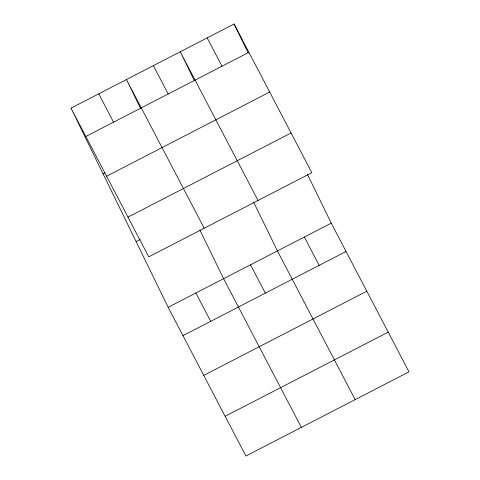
<?xml version="1.0" encoding="UTF-8"?>
<svg xmlns="http://www.w3.org/2000/svg" width="480" height="480" viewBox="0 0 480 480"><rect width="100%" height="100%" fill="white"/><g stroke="black" fill="none" stroke-linecap="round" stroke-linejoin="round"><path stroke-width="0.72" d="M71.016 108.144L234.096 24L311.832 172.698L148.758 256.848L71.016 108.144L168.168 307.302L245.904 456L408.984 371.856L331.242 223.152L307.518 174.522M85.83 136.476L248.904 52.332M103.08 173.868L105.06 172.842M106.596 176.202L269.67 92.052M127.992 217.122L291.066 132.978M136.11 241.578L140.07 239.532M168.168 307.302L331.242 223.152M182.982 335.634L346.056 251.49M203.748 375.354L366.822 291.21M225.138 416.28L388.218 332.136M207.186 37.884L222 66.216M304.338 237.036L319.146 265.374M258.018 200.466L180.276 51.768L194.382 80.688M355.164 399.624L277.428 250.92L253.704 202.29M153.372 65.652L168.186 93.984M250.518 264.804L265.332 293.142M204.204 228.234L126.462 79.536L140.568 108.45M301.35 427.392L223.614 278.688L199.89 230.058M98.742 93.84L113.556 122.172M195.888 292.992L210.702 321.33M234.096 24L248.202 52.92"/></g></svg>
